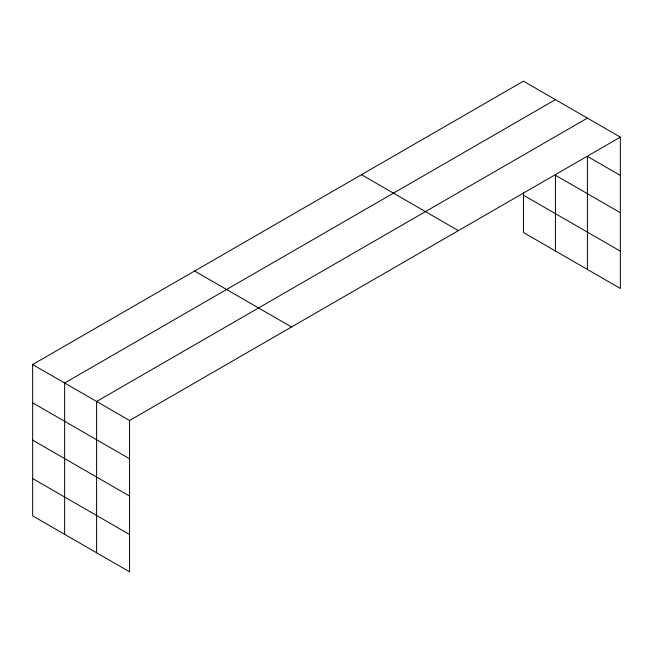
<?xml version="1.0" encoding="UTF-8"?>
<svg xmlns="http://www.w3.org/2000/svg" width="653" height="653" viewBox="0 0 653 653"><rect width="100%" height="100%" fill="white"/><g stroke="black" fill="none" stroke-linecap="round" stroke-linejoin="round"><path stroke-width="0.98" d="M620.35 137.13L523.445 81.184L32.65 364.545L32.65 515.87L129.555 571.816L129.555 420.491L620.35 137.13L620.35 288.455L523.445 232.509L523.445 192.17M555.425 99.648L64.631 383.009L64.631 534.334M587.406 118.111L96.603 401.473L96.603 552.789M620.35 175.404L587.406 156.385L587.406 269.428M620.35 212.707L555.425 175.224L555.425 250.972M523.445 195.198L620.35 251.144M361.484 174.694L458.39 230.64M194.61 271.036L291.516 326.982M32.65 364.545L129.555 420.491M32.65 402.819L129.555 458.765M32.65 440.122L129.555 496.068M32.65 478.559L129.555 534.505"/></g></svg>
